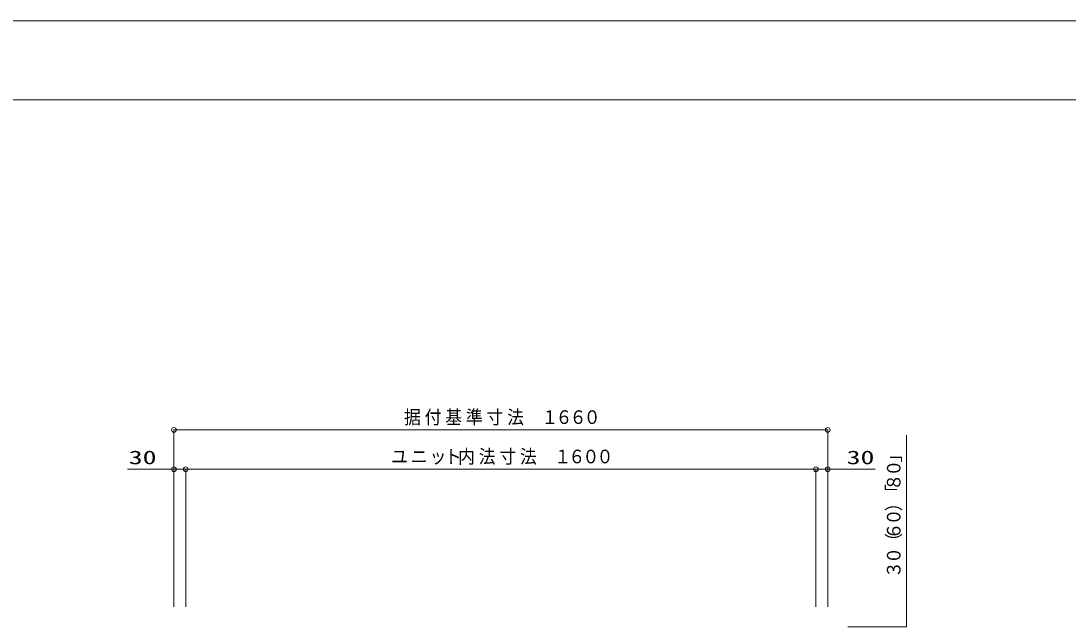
# Model space of a CAD drawing. Units: millimetres on the paper. Extents: x -305 to 305, y -152 to 152.
# Drawn here: x -48.3 to 84.6, y 72.2 to 148.5 of the extents above; entities that cross this region are included whole.
import ezdxf
from ezdxf.enums import TextEntityAlignment as Align

# ---------------------------------------------------------------- set-up
doc = ezdxf.new("R2010")
doc.units = ezdxf.units.MM
for name, color, linetype, lineweight in [('0-0_0', 7, 'Continuous', 9), ('0-1_VIEW0001', 7, 'Continuous', 9), ('0-4_図面枠', 3, 'Continuous', 9), ('0-5_DEFPOINTS', 7, 'Continuous', 9)]:
    doc.layers.add(name, color=color, linetype=linetype, lineweight=lineweight)
doc.styles.add('ＭＳ ゴシック', font='')
doc.styles.get('ＭＳ ゴシック').set_extended_font_data('MS Gothic')

# ---------------------------------------------------------------- blocks, each defined once
blk = doc.blocks.new('_ORIGIN')
at = {"layer": '0-0_0'}
blk.add_line((0, 0), (-1, 0), dxfattribs=at)
blk.add_circle((0, 0), 0.5, dxfattribs=at)

msp = doc.modelspace()

# ---------------------------------------------------------------- linework, layer by layer
at = {"layer": '0-1_VIEW0001'}
for p, q in [((-28.934, 74.113), (-28.934, 96.573)), ((53.466, 96.573), (-28.334, 96.573)), ((54.066, 74.113), (54.066, 96.573)), ((-28.934, 91.573), (-34.834, 91.573)), ((-29.534, 91.573), (-30.134, 91.573)), ((-28.934, 74.113), (-28.934, 91.575)), ((-28.934, 91.573), (-27.434, 91.573)), ((-27.434, 84.113), (-27.434, 91.575)), ((-27.434, 74.113), (-27.434, 91.573)), ((-26.834, 91.573), (51.966, 91.573)), ((-26.834, 91.573), (-26.234, 91.573)), ((51.966, 91.573), (51.366, 91.573)), ((52.566, 74.113), (52.566, 91.573)), ((52.566, 91.573), (54.066, 91.573)), ((54.666, 91.573), (55.266, 91.573)), ((64.067, 72.174), (64.067, 72.774))]:
    msp.add_line(p, q, dxfattribs=at)
for points in [[(56.606, 71.574), (64.067, 71.574), (64.067, 95.916)], [(54.066, 74.113), (54.066, 91.573), (60.105, 91.573)]]:
    msp.add_lwpolyline(points, dxfattribs=at)
at = {"layer": '0-4_図面枠'}
msp.add_lwpolyline([(-291.017, -138.498), (108.983, -138.498), (108.983, 138.502), (-291.017, 138.502)], close=True, dxfattribs=at)
at = {"layer": '0-5_DEFPOINTS'}
msp.add_line((118.983, 148.502), (-301.017, 148.502), dxfattribs=at)

# ---------------------------------------------------------------- block references
at = {"layer": '0-1_VIEW0001', "xscale": 0.6, "yscale": 0.6, "rotation": 180}
for p in [(-28.934, 96.573), (-27.434, 91.573), (-27.434, 91.573), (54.066, 91.573)]:
    msp.add_blockref('_ORIGIN', p, dxfattribs=at)
at = {"layer": '0-1_VIEW0001', "xscale": 0.6, "yscale": 0.6}
for p in [(54.066, 96.573), (-28.934, 91.573), (52.566, 91.573), (52.566, 91.573)]:
    msp.add_blockref('_ORIGIN', p, dxfattribs=at)

# ---------------------------------------------------------------- texts
at = {"layer": '0-1_VIEW0001', "style": 'ＭＳ ゴシック'}
for s, width, p in [('据', 0.9, (0.289, 96.812)), ('付', 0.9, (2.906, 96.812)), ('基', 0.9, (5.524, 96.812)), ('準', 0.9, (8.141, 96.812)), ('寸', 0.9, (10.758, 96.812)), ('法', 0.9, (13.375, 96.812)), ('１', 0.9, (17.731, 96.812)), ('６', 0.9, (19.52, 96.812)), ('６', 0.9, (21.31, 96.812)), ('０', 0.9, (23.099, 96.812)), ('30', 1.5, (-34.663, 91.698)), ('ユ', 0.9, (-1.363, 91.812)), ('ニ', 0.9, (1.151, 91.812)), ('ッ', 0.9, (3.533, 91.812)), ('ト', 0.9, (5.455, 91.812)), ('内', 0.9, (7.153, 91.812)), ('法', 0.9, (9.77, 91.812)), ('寸', 0.9, (12.387, 91.812)), ('法', 0.9, (15.004, 91.812)), ('１', 0.9, (19.36, 91.812)), ('６', 0.9, (21.149, 91.812)), ('０', 0.9, (22.939, 91.812)), ('０', 0.9, (24.728, 91.812)), ('30', 1.5, (56.463, 91.698))]:
    msp.add_text(s, height=1.73, dxfattribs=dict(at, width=width)).set_placement(p, align=Align.BOTTOM_LEFT)
at = {"layer": '0-1_VIEW0001', "style": 'ＭＳ ゴシック', "width": 0.9}
for s, p in [('」', (63.828, 92.439)), ('０', (63.828, 90.65)), ('８', (63.828, 88.86)), ('「', (63.828, 87.552)), ('）', (63.828, 86.243)), ('０', (63.828, 84.454)), ('６', (63.828, 82.665)), ('（', (63.828, 81.356)), ('０', (63.828, 79.567)), ('３', (63.828, 77.778))]:
    msp.add_text(s, height=1.73, rotation=90, dxfattribs=at).set_placement(p, align=Align.BOTTOM_LEFT)

doc.saveas('drawing.dxf')
